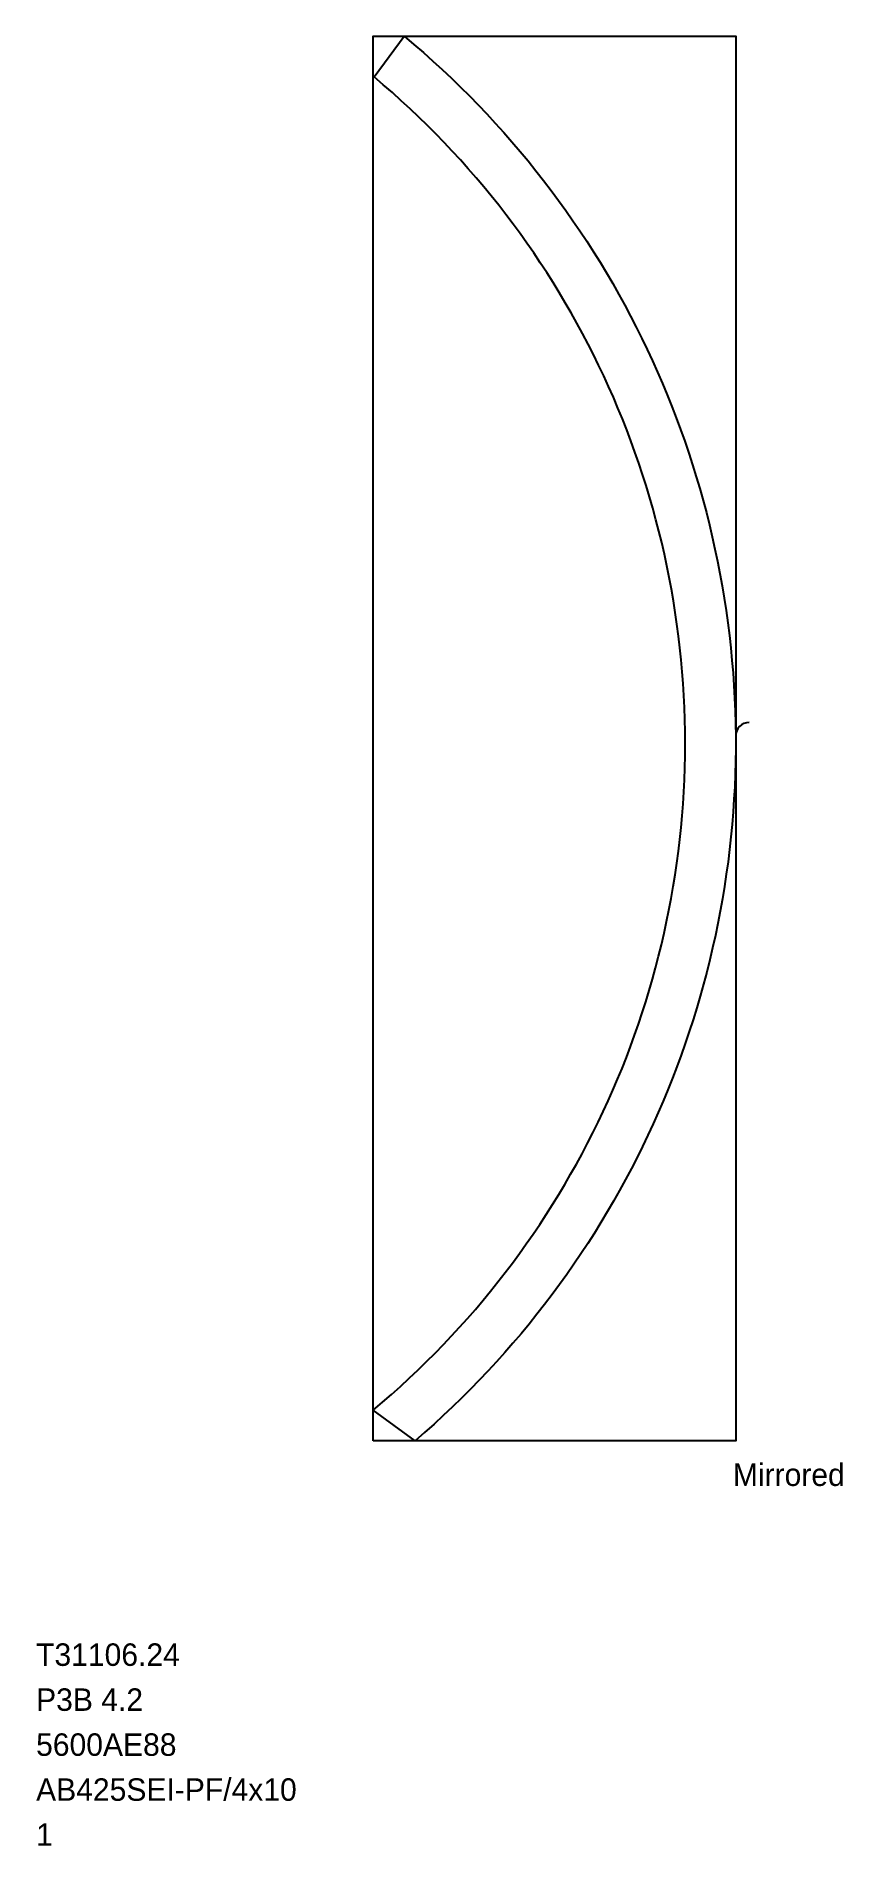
# Model space of a CAD drawing. Header units: metres. Extents: x -7.5 to 10.4, y -9 to 31.2.
import ezdxf

# ---------------------------------------------------------------- set-up
doc = ezdxf.new("R2010")
doc.units = ezdxf.units.M

msp = doc.modelspace()

# ---------------------------------------------------------------- linework, layer by layer
at = {"layer": 'BORDER_Z0P04', "color": 7}
msp.add_lwpolyline([(0, 0), (0, 31.2311), (8.0624, 31.2311), (8.0624, 0)], close=True, dxfattribs=at)
at = {"layer": 'ROUTE_Z0P25LT130RAMP', "color": 3}
msp.add_lwpolyline([(8.360041, 15.973557, 0.414213562), (8.062354, 15.671266, -0.220903825), (0.929288, 0.000019), (0, 0.6874, 0.467534074), (0.019268, 30.325107), (0.689419, 31.2311, -0.220903825), (8.062354, 15.671266)], format="xyb", dxfattribs=at)

# ---------------------------------------------------------------- texts
at = {"layer": 'DESCRIPTION', "color": 1}
msp.add_text('P3B 4.2', height=0.5, dxfattribs=at).set_placement((-7.5, -6))
at = {"layer": 'FILENAME', "color": 1}
msp.add_text('5600AE88', height=0.5, dxfattribs=at).set_placement((-7.5, -7))
at = {"layer": 'ITEMNUMBER', "color": 1}
msp.add_text('T31106.24', height=0.5, dxfattribs=at).set_placement((-7.5, -5))
at = {"layer": 'MATERIALNAME', "color": 1}
msp.add_text('AB425SEI-PF/4x10', height=0.5, dxfattribs=at).set_placement((-7.5, -8))
at = {"layer": 'Qty', "color": 1}
msp.add_text('1', height=0.5, dxfattribs=at).set_placement((-7.5, -9))
at = {"layer": 'RUNFIELD', "color": 1}
msp.add_text('Mirrored', height=0.5, dxfattribs=at).set_placement((8, -1))

doc.saveas('drawing.dxf')
